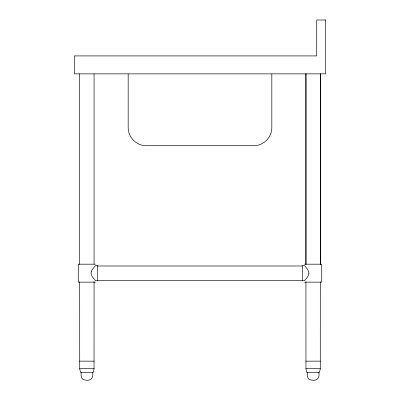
<?xml version="1.0" encoding="UTF-8"?>
<svg xmlns="http://www.w3.org/2000/svg" width="400" height="400" viewBox="0 0 400 400"><rect width="100%" height="100%" fill="white"/><g stroke="black" fill="none" stroke-linecap="round" stroke-linejoin="round"><path stroke-width="0.6" d="M305.935 264.42L305.935 73.865L305.935 264.345M320.3 264.42L320.3 73.865L320.3 264.345M94.065 281.56L94.045 368.69L93.295 372.46L80.475 372.46L79.72 368.69L79.7 281.83M320.3 281.83L320.28 368.69L319.525 372.46L306.705 372.46L305.955 368.69L305.935 281.83M271.82 74.02L271.82 127.73C271.88 137.34 263.475 145.745 253.865 145.685L146.135 145.665C136.52 145.765 128.12 137.33 128.18 127.73L128.18 74.02M95.5 264.19L78.265 264.19L78.265 282.145L95.5 282.145M304.5 264.19L321.735 264.19L321.735 282.145L304.5 282.145M97.39 265.99L302.345 265.99M97.39 280.345L302.345 280.345M79.7 361.145L94.065 361.145M305.935 361.145L320.3 361.145M79.72 368.69L94.045 368.69M305.955 368.69L320.28 368.69M318.775 372.46C320.285 377.735 316.51 381.51 311.23 380C307.39 379.985 306.925 375.325 307.46 372.46M94.065 73.865L94.065 264.145M92.54 372.46C94.05 377.735 90.275 381.51 85 380C81.155 379.985 80.69 375.325 81.225 372.46M79.7 73.865L79.7 264.345M91.425 271.215L91.005 273.165C91.385 276.225 93.615 278.48 95.5 280.71L97.655 280.71L97.655 265.625L95.5 265.625L92.41 269.395L91.425 271.215M308.81 273.755C308.445 276.585 306.19 278.605 304.5 280.71L302.345 280.71L302.345 265.625L304.5 265.625C306.385 267.855 308.615 270.11 308.995 273.165L308.81 273.755M325.685 20L316.71 20L316.71 55.91L74.315 55.91L74.315 73.865L325.685 73.865L325.685 20"/></g></svg>
